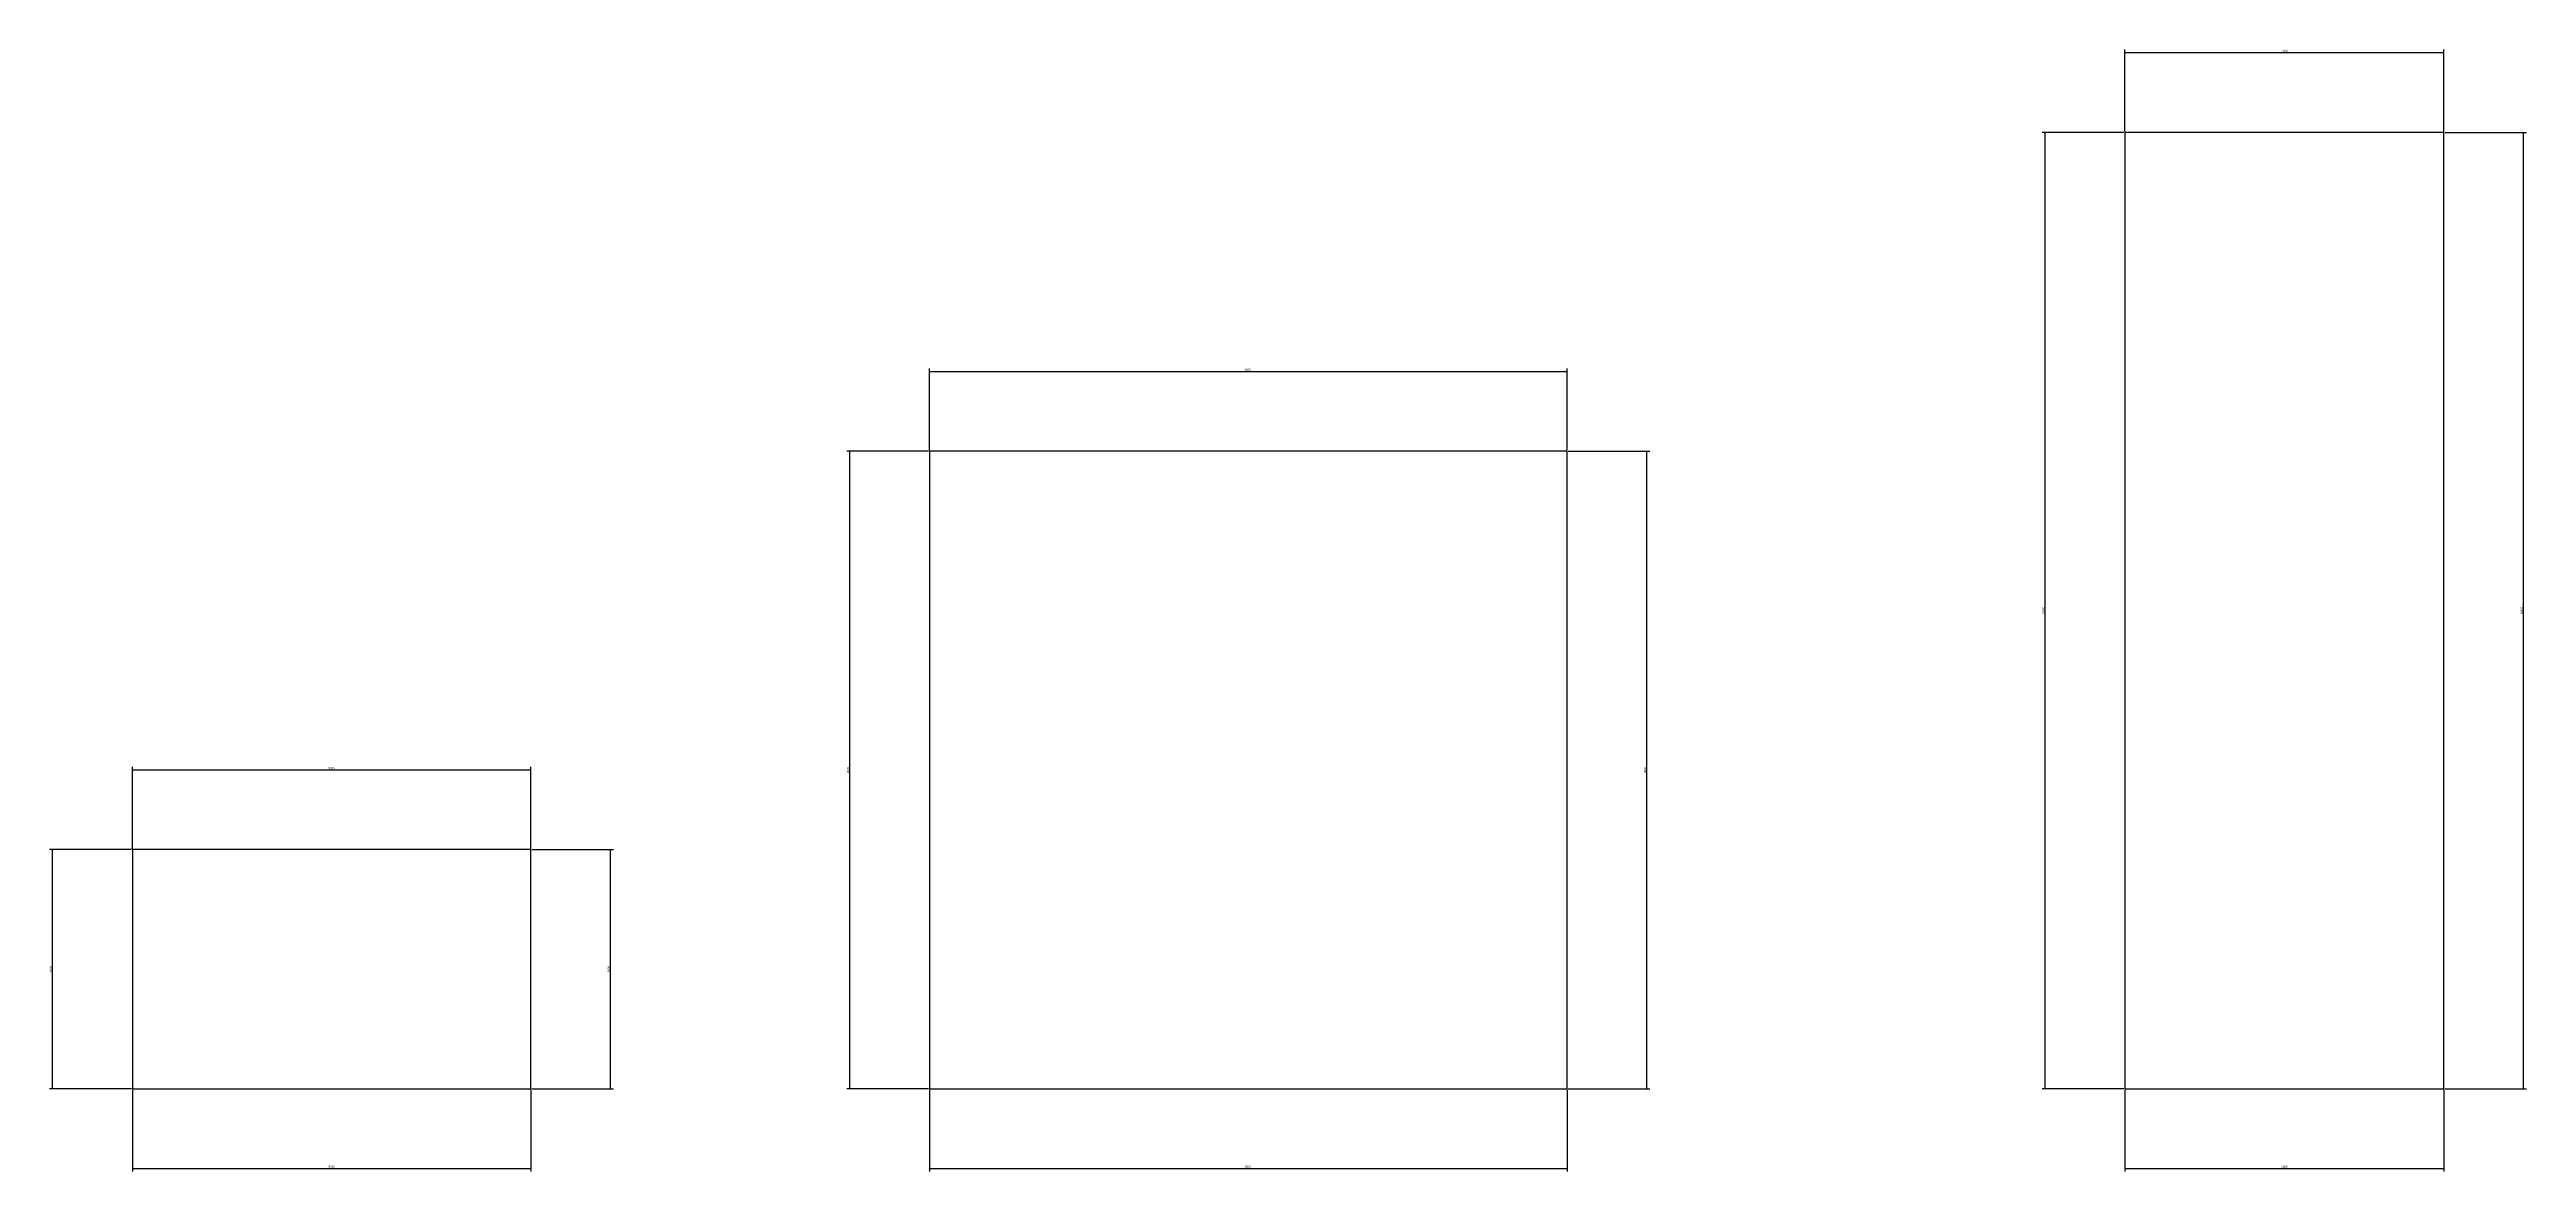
# Model space of a CAD drawing. Header units: metres. Extents: x -10 to 300, y -10 to 130.
import ezdxf

# ---------------------------------------------------------------- set-up
doc = ezdxf.new("R2010")
doc.units = ezdxf.units.M
doc.styles.add('OpenSansCondensed-Light', font='OpenSansCondensed-Light.ttf')
doc.dimstyles.new('EZDXF', dxfattribs={"dimtxt": 0.25, "dimasz": 0.175, "dimexe": 0.375, "dimexo": 0.125, "dimgap": 0.1, "dimtad": 1, "dimlfac": 100, "dimzin": 12, "dimdsep": 46, "dimtxsty": 'OpenSansCondensed-Light', "dimblk": 'ARCHTICK', "dimcen": 2.5, "dimazin": 3, "dimtfac": 0.5, "dimtmove": 2, "dimatfit": 3})

# ---------------------------------------------------------------- blocks, each defined once
blk = doc.blocks.new('_ARCHTICK')
at = {"color": 0, "linetype": 'BYBLOCK', "const_width": 0.15}
blk.add_lwpolyline([(-0.5, -0.5), (0.5, 0.5)], dxfattribs=at)

msp = doc.modelspace()

# ---------------------------------------------------------------- linework, layer by layer
for points in [[(250, 0), (290, 0), (290, 120), (250, 120)], [(100, 0), (180, 0), (180, 80), (100, 80)], [(0, 0), (50, 0), (50, 30), (0, 30)]]:
    msp.add_lwpolyline(points, close=True)

# ---------------------------------------------------------------- dimensions: what is measured, and where the dimension line sits
for base, p1, p2 in [((250, 130), (250, 120), (290, 120)), ((100, 90), (100, 80), (180, 80)), ((0, 40), (0, 30), (50, 30)), ((0, -10), (0, 0), (50, 0)), ((100, -10), (100, 0), (180, 0)), ((250, -10), (250, 0), (290, 0))]:
    msp.add_linear_dim(base=base, p1=p1, p2=p2, dimstyle='EZDXF').render()
for base, p1, p2 in [((240, 0), (250, 0), (250, 120)), ((300, 0), (290, 0), (290, 120)), ((90, 0), (100, 0), (100, 80)), ((190, 0), (180, 0), (180, 80)), ((-10, 0), (0, 0), (0, 30)), ((60, 0), (50, 0), (50, 30))]:
    msp.add_linear_dim(base=base, p1=p1, p2=p2, angle=90, dimstyle='EZDXF').render()

doc.saveas('drawing.dxf')
